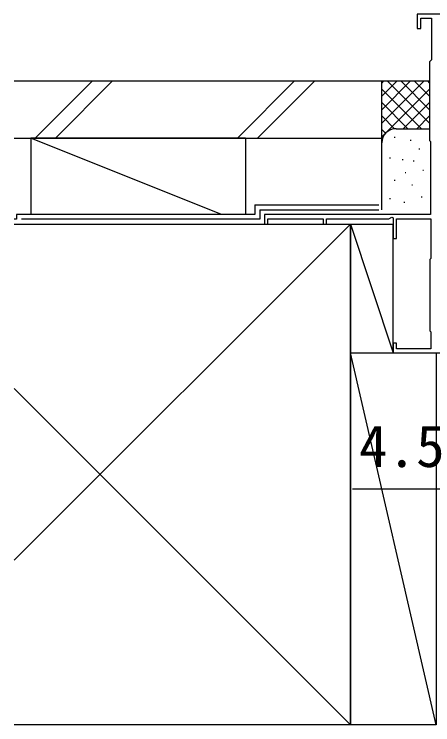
# Model space of a CAD drawing. Units: millimetres, scale not verified. Extents: x -525 to 525, y -782 to 777.
# Drawn here: x -146.5 to -58.7, y 205.5 to 354.5 of the extents above; entities that cross this region are included whole.
import ezdxf
from ezdxf.enums import TextEntityAlignment as Align

# ---------------------------------------------------------------- set-up
doc = ezdxf.new("R2010")
doc.units = ezdxf.units.MM
doc.header["$LTSCALE"] = 4
for name, color, linetype in [('0-2_YKK_11', 7, 'Continuous'), ('0-6_YKK_D', 6, 'Continuous'), ('0-8_YSS_K', 3, 'Continuous')]:
    doc.layers.add(name, color=color, linetype=linetype)
doc.styles.add('ＭＳ ゴシック', font='')
doc.styles.get('ＭＳ ゴシック').set_extended_font_data('MS Gothic')

msp = doc.modelspace()

# ---------------------------------------------------------------- linework, layer by layer
at = {"layer": '0-2_YKK_11'}
for points in [[(-47.697, 354.499), (-61.997, 354.499), (-61.997, 351.499), (-61.197, 351.499), (-61.197, 353.699), (-58.997, 353.699), (-58.997, 344.899), (-59.197, 344.699), (-59.397, 344.499), (-59.397, 327.999), (-59.197, 327.799), (-59.197, 312.499)], [(-59.197, 312.499), (-93.997, 312.499), (-93.997, 310.499), (-93.297, 310.499), (-93.297, 311.599), (-81.697, 311.599), (-81.697, 310.499), (-80.997, 310.499), (-80.997, 311.599), (-67.897, 311.599), (-67.297, 311.945), (-66.997, 311.772), (-66.997, 307.499), (-66.297, 307.499), (-66.297, 311.599), (-59.097, 311.599), (-59.097, 303.299), (-59.297, 303.099), (-59.297, 288.099), (-59.097, 287.899), (-59.097, 284.299), (-66.297, 284.299), (-66.297, 285.499), (-66.997, 285.499), (-66.997, 283.499), (-47.897, 283.499)]]:
    msp.add_lwpolyline(points, dxfattribs=at)
at = {"layer": '0-6_YKK_D'}
msp.add_lwpolyline([(-45, 254.911), (-49.499, 254.911), (-75.549, 254.911)], dxfattribs=at)
at = {"layer": '0-8_YSS_K'}
for p, q in [((-146.511, 340.499), (-69.397, 340.499)), ((-130.109, 340.499), (-142.109, 328.499)), ((-125.866, 340.499), (-137.866, 328.499)), ((-99.682, 328.499), (-87.682, 340.499)), ((-83.44, 340.499), (-95.44, 328.499)), ((-69.397, 328.499), (-69.397, 340.499)), ((-69.397, 340.499), (-59.397, 340.499)), ((-69.397, 327.499), (-69.397, 340.499)), ((-60.54, 340.499), (-69.397, 331.641)), ((-63.368, 340.499), (-69.397, 334.47)), ((-66.196, 340.499), (-69.397, 337.298)), ((-69.025, 340.499), (-69.397, 340.126)), ((-59.397, 331.641), (-68.255, 340.499)), ((-59.397, 334.47), (-65.427, 340.499)), ((-59.397, 337.298), (-62.598, 340.499)), ((-59.397, 340.126), (-59.77, 340.499)), ((-59.397, 338.813), (-69.397, 328.813)), ((-61.084, 330.499), (-69.397, 338.813)), ((-63.912, 330.499), (-69.397, 335.984)), ((-59.397, 335.984), (-64.883, 330.499)), ((-66.723, 330.481), (-69.397, 333.156)), ((-59.397, 333.156), (-62.054, 330.499)), ((-68.603, 329.533), (-69.397, 330.327)), ((-66.397, 330.499), (-59.397, 330.499)), ((-146.511, 328.499), (-69.397, 328.499)), ((-103, 312.499), (-143, 328.499)), ((-143, 328.499), (-143, 312.499)), ((-98, 328.499), (-143, 328.499)), ((-98, 328.499), (-98, 312.499)), ((-66.592, 328.671), (-66.792, 328.671)), ((-63.254, 328.004), (-63.454, 328.004)), ((-69.397, 313.499), (-69.397, 327.499)), ((-61.398, 326.173), (-61.598, 326.173)), ((-67.594, 324.332), (-67.794, 324.332)), ((-64.923, 323.998), (-65.123, 323.998)), ((-62.587, 323.664), (-62.787, 323.664)), ((-64.32, 321.205), (-64.52, 321.205)), ((-60.614, 321.744), (-60.814, 321.744)), ((-66.592, 319.658), (-66.792, 319.658)), ((-62.92, 318.657), (-63.12, 318.657)), ((-60.918, 316.15), (-61.118, 316.15)), ((-95.996, 314.499), (-69.996, 314.499)), ((-67.594, 315.816), (-67.794, 315.816)), ((-64.59, 314.985), (-64.79, 314.985)), ((-94.996, 313.499), (-69.996, 313.499)), ((-145.996, 311.499), (-146.511, 311.499)), ((-145.996, 312.499), (-145.996, 311.499)), ((-75.996, 310.499), (-146.511, 239.984)), ((-75.996, 310.499), (-66.996, 310.499)), ((-75.996, 283.499), (-75.996, 310.499)), ((-75.996, 310.499), (-66.996, 283.499)), ((-66.996, 283.499), (-66.996, 310.499)), ((-75.996, 283.499), (-66.996, 283.499)), ((-57.996, 205.499), (-75.996, 283.499)), ((-75.996, 205.499), (-146.511, 276.014))]:
    msp.add_line(p, q, dxfattribs=at)
for points in [[(-95.996, 314.499), (-95.996, 312.499), (-145.996, 312.499)], [(-94.996, 313.499), (-94.996, 311.499), (-144.996, 311.499)], [(-146.511, 310.499), (-75.996, 310.499), (-75.996, 205.499), (-146.511, 205.499)]]:
    msp.add_lwpolyline(points, dxfattribs=at)
msp.add_lwpolyline([(-75.996, 205.499), (-75.996, 283.499), (-57.996, 283.499), (-57.996, 205.499)], close=True, dxfattribs=at)
msp.add_arc((-66.397, 327.499), 3, 90, 180, dxfattribs=at)

# ---------------------------------------------------------------- texts
at = {"layer": '0-6_YKK_D', "style": 'ＭＳ ゴシック'}
msp.add_text('4.5', height=8.798, dxfattribs=at).set_placement((-74.163, 256.911), align=Align.BOTTOM_LEFT)

doc.saveas('drawing.dxf')
